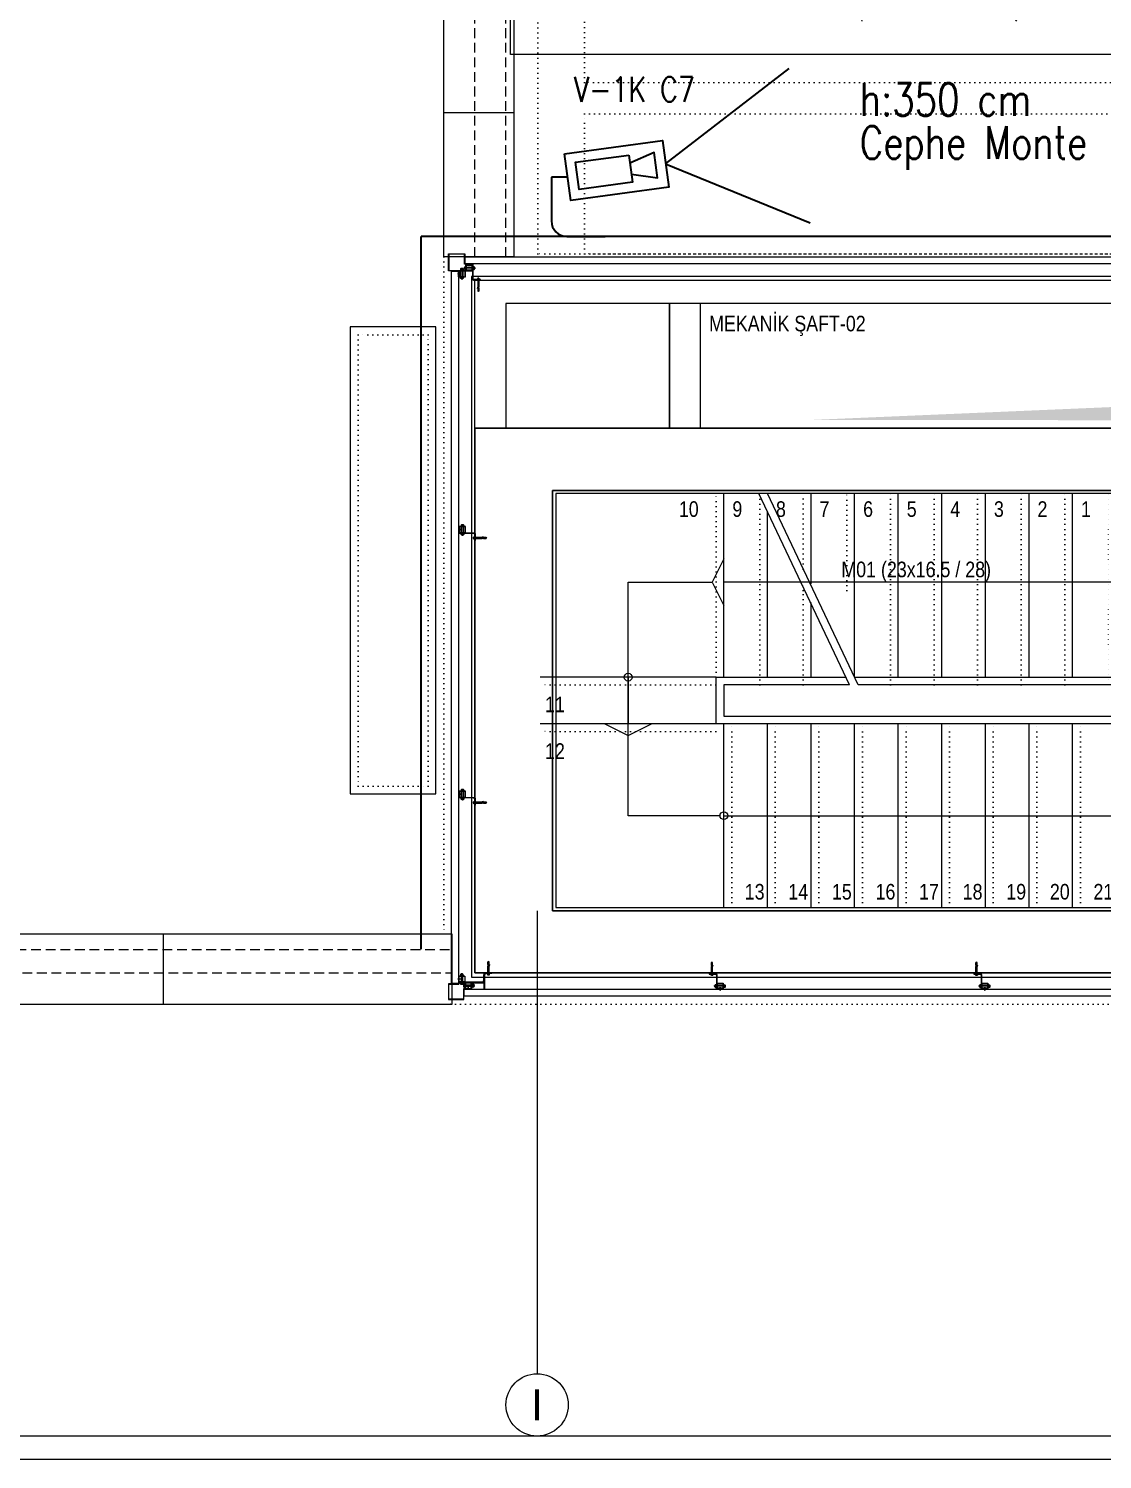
# Model space of a CAD drawing. Extents: x -1073 to 35213, y -1180 to 6950.
# Drawn here: x 30504 to 31194, y 0 to 919 of the extents above; entities that cross this region are included whole.
import ezdxf
from ezdxf.enums import TextEntityAlignment as Align
from ezdxf.xclip import XClip

# ---------------------------------------------------------------- set-up
doc = ezdxf.new("R2010")
doc.units = 0
doc.header["$LTSCALE"] = 25
doc.header["$XCLIPFRAME"] = 0
doc.linetypes.add('DOT2', pattern=[0.125, 0, -0.125])
doc.linetypes.add('HIDDEN', pattern=[0.375, 0.25, -0.125])
doc.layers.get('0').update_dxf_attribs({"color": 9, "lineweight": 9})
for name, color, linetype, lineweight in [('00', 9, 'Continuous', 9), ('01', 9, 'Continuous', 9), ('04', 9, 'Continuous', 9), ('06A', 9, 'Continuous', 9), ('06D', 9, 'Continuous', 9), ('09D', 9, 'Continuous', 9), ('10', 9, 'Continuous', 9), ('10A', 9, 'Continuous', 9), ('14', 9, 'Continuous', 9), ('19', 9, 'Continuous', 9), ('19D', 9, 'DOT2', 9), ('20', 9, 'DOT2', 9), ('21', 9, 'Continuous', 9), ('24', 9, 'Continuous', 9), ('33', 9, 'BATTING', 9), ('40A', 9, 'Continuous', 9), ('DATA TAVAN', 160, 'Continuous', 30), ('E-DAHİLİ KAMERA', 7, 'Continuous', 30), ('E-HARİCİ KAMERA', 7, 'Continuous', 30), ('E-YAZI', 7, 'Continuous', 30)]:
    doc.layers.add(name, color=color, linetype=linetype, lineweight=lineweight)
doc.styles.add('Arial', font='arial.ttf', dxfattribs={"height": 2.5})
doc.styles.add('E-YAZI', font='txttw.shx')
doc.styles.add('MuuM_TEXT-STANDART', font='ARIALN.TTF')
doc.linetypes.add('BATTING', pattern='A,0.0001,-0.1,[134,ltypeshp.shx,S=0.1,R=0,X=-0.1,Y=0],-0.2,[134,ltypeshp.shx,S=0.1,R=180,X=0.1,Y=0],-0.1', length=0.4001)

# ---------------------------------------------------------------- blocks, each defined once
blk = doc.blocks.new('VIDA')
for p, q in [((-18058.1, 6526.6), (-18059.2, 6526.6)), ((-18059.2, 6521.2), (-18059.2, 6526.6)), ((-18072, 6523.9), (-18071.9, 6524)), ((-18071.9, 6523.8), (-18072, 6523.9)), ((-18071.9, 6524), (-18070.1, 6524.7)), ((-18069.6, 6522.9), (-18071.9, 6523.8)), ((-18069.7, 6524.9), (-18070.6, 6523.2)), ((-18070.6, 6523.2), (-18070.1, 6524.7)), ((-18070.1, 6524.7), (-18069.9, 6525.1)), ((-18069.9, 6525.1), (-18070.1, 6524.1)), ((-18070.1, 6524.1), (-18070, 6524.3)), ((-18070, 6524.3), (-18069.8, 6525.1)), ((-18069.9, 6525.1), (-18069.8, 6525.1)), ((-18069.8, 6525.1), (-18069.7, 6524.9)), ((-18069.7, 6524.9), (-18069.3, 6525)), ((-18069.6, 6522.8), (-18069.1, 6525)), ((-18069.6, 6522.8), (-18069.6, 6522.9)), ((-18069.4, 6522.4), (-18069.6, 6522.8)), ((-18068.9, 6525.3), (-18069.4, 6522.4)), ((-18069.3, 6522.4), (-18069.4, 6522.4)), ((-18069.3, 6522.4), (-18068.9, 6525.3)), ((-18069.3, 6525), (-18069.1, 6525)), ((-18069.1, 6522.8), (-18069.3, 6522.4)), ((-18069.1, 6525), (-18068.9, 6525.3)), ((-18068.7, 6522.8), (-18069.1, 6522.8)), ((-18068.9, 6525.3), (-18068.9, 6525.3)), ((-18068.9, 6525.3), (-18068.7, 6525)), ((-18068.7, 6522.8), (-18068.2, 6525)), ((-18068.7, 6525), (-18068.2, 6525)), ((-18068.5, 6522.4), (-18068.7, 6522.8)), ((-18068, 6525.3), (-18068.5, 6522.4)), ((-18068.4, 6522.4), (-18068.5, 6522.4)), ((-18068.4, 6522.4), (-18067.9, 6525.3)), ((-18068.2, 6522.8), (-18068.4, 6522.4)), ((-18068.2, 6522.8), (-18068.4, 6522.4)), ((-18068.2, 6525), (-18068, 6525.3)), ((-18067.7, 6525), (-18068.2, 6522.8)), ((-18067.7, 6522.8), (-18068.2, 6522.8)), ((-18067.9, 6525.3), (-18068, 6525.3)), ((-18067.9, 6525.3), (-18067.7, 6525)), ((-18067.7, 6522.8), (-18067.2, 6525)), ((-18067.7, 6525), (-18067.2, 6525)), ((-18067.5, 6522.4), (-18067.7, 6522.8)), ((-18067, 6525.3), (-18067.5, 6522.4)), ((-18067.4, 6522.4), (-18067.5, 6522.4)), ((-18067.4, 6522.4), (-18066.9, 6525.3)), ((-18067.2, 6522.8), (-18067.4, 6522.4)), ((-18067.2, 6522.8), (-18067.4, 6522.4)), ((-18067.2, 6525), (-18067, 6525.3)), ((-18066.7, 6525), (-18067.2, 6522.8)), ((-18066.7, 6522.8), (-18067.2, 6522.8)), ((-18066.9, 6525.3), (-18067, 6525.3)), ((-18066.9, 6525.3), (-18066.7, 6525)), ((-18066.3, 6525), (-18066.7, 6525)), ((-18066.7, 6522.8), (-18066.3, 6525)), ((-18066.5, 6522.4), (-18066.7, 6522.8)), ((-18066.1, 6525.3), (-18066.5, 6522.4)), ((-18066.5, 6522.4), (-18066, 6525.3)), ((-18066.3, 6522.8), (-18066.5, 6522.4)), ((-18066.3, 6522.8), (-18066.5, 6522.4)), ((-18066.5, 6522.4), (-18066.5, 6522.4)), ((-18066.3, 6525), (-18066.1, 6525.3)), ((-18065.8, 6525), (-18066.3, 6522.8)), ((-18066.3, 6522.8), (-18065.8, 6522.8)), ((-18066, 6525.3), (-18066.1, 6525.3)), ((-18066, 6525.3), (-18065.8, 6525)), ((-18065.8, 6522.8), (-18065.3, 6525)), ((-18065.8, 6525), (-18065.3, 6525)), ((-18065.6, 6522.4), (-18065.8, 6522.8)), ((-18065.1, 6525.3), (-18065.6, 6522.4)), ((-18065.5, 6522.4), (-18065.6, 6522.4)), ((-18065.5, 6522.4), (-18065, 6525.3)), ((-18065.3, 6522.8), (-18065.5, 6522.4)), ((-18065.3, 6522.8), (-18065.5, 6522.4)), ((-18065.3, 6525), (-18065.1, 6525.3)), ((-18064.8, 6525), (-18065.3, 6522.8)), ((-18064.8, 6522.8), (-18065.3, 6522.8)), ((-18065.1, 6525.3), (-18065, 6525.3)), ((-18065, 6525.3), (-18064.8, 6525)), ((-18064.8, 6525), (-18064.3, 6525)), ((-18064.8, 6522.8), (-18064.3, 6525)), ((-18064.6, 6522.4), (-18064.8, 6522.8)), ((-18064.1, 6525.3), (-18064.6, 6522.4)), ((-18064.5, 6522.4), (-18064.6, 6522.4)), ((-18064.5, 6522.4), (-18064, 6525.3)), ((-18064.3, 6522.8), (-18064.5, 6522.4)), ((-18064.3, 6522.8), (-18064.5, 6522.4)), ((-18064.3, 6525), (-18064.1, 6525.3)), ((-18063.8, 6525), (-18064.3, 6522.8)), ((-18063.8, 6522.8), (-18064.3, 6522.8)), ((-18064, 6525.3), (-18064.1, 6525.3)), ((-18064, 6525.3), (-18063.8, 6525)), ((-18063.8, 6522.8), (-18062, 6525)), ((-18062, 6525), (-18063.8, 6525)), ((-18063.6, 6522.4), (-18063.8, 6522.8)), ((-18063.6, 6522.4), (-18061.7, 6525.3)), ((-18061.8, 6525.3), (-18063.6, 6522.4)), ((-18062, 6522.8), (-18063.6, 6522.4)), ((-18062, 6522.8), (-18063.6, 6522.4)), ((-18063.6, 6522.4), (-18063.6, 6522.4)), ((-18061.5, 6525), (-18063.4, 6522.8)), ((-18063.4, 6522.8), (-18061.5, 6522.8)), ((-18061.7, 6525.3), (-18063.2, 6525.3)), ((-18062.7, 6522.4), (-18061.5, 6522.8)), ((-18062.6, 6522.4), (-18062.1, 6525.3)), ((-18062.4, 6522.8), (-18062.6, 6522.4)), ((-18062.4, 6522.8), (-18062.6, 6522.4)), ((-18062.6, 6522.4), (-18061.3, 6522.4)), ((-18062.4, 6525), (-18062.2, 6525.3)), ((-18061.5, 6525), (-18062.4, 6525)), ((-18061.5, 6522.8), (-18062.4, 6525)), ((-18061.9, 6525), (-18062.4, 6522.8)), ((-18061.9, 6522.8), (-18062.4, 6522.8)), ((-18062.2, 6525.3), (-18062.1, 6525.3)), ((-18062.2, 6525.3), (-18061.3, 6522.4)), ((-18062.1, 6525.3), (-18061.9, 6525)), ((-18062, 6525), (-18061.8, 6525.3)), ((-18061.9, 6525), (-18061.4, 6525)), ((-18061.9, 6522.8), (-18061.4, 6525)), ((-18061.7, 6522.4), (-18061.9, 6522.8)), ((-18061.2, 6525.3), (-18061.7, 6522.4)), ((-18061.7, 6525.3), (-18061.5, 6525)), ((-18061.6, 6522.4), (-18061.7, 6522.4)), ((-18061.6, 6522.4), (-18061.2, 6525.3)), ((-18061.4, 6522.8), (-18061.6, 6522.4)), ((-18061.4, 6522.8), (-18061.6, 6522.4)), ((-18061.4, 6525), (-18061.2, 6525.3)), ((-18061, 6525), (-18061.4, 6522.8)), ((-18060.9, 6522.8), (-18061.4, 6522.8)), ((-18061.2, 6525.3), (-18061, 6525)), ((-18061.2, 6525.3), (-18061.2, 6525.3)), ((-18061, 6525), (-18060.5, 6525)), ((-18060.9, 6522.8), (-18060.5, 6525)), ((-18060.7, 6522.4), (-18060.9, 6522.8)), ((-18060.7, 6522.4), (-18060.2, 6525.3)), ((-18060.3, 6525.3), (-18060.7, 6522.4)), ((-18060.5, 6522.8), (-18060.7, 6522.4)), ((-18060.5, 6522.8), (-18060.7, 6522.4)), ((-18060.7, 6522.4), (-18060.7, 6522.4)), ((-18060.5, 6525), (-18060.3, 6525.3)), ((-18060, 6525), (-18060.5, 6522.8)), ((-18060.5, 6522.8), (-18060, 6522.8)), ((-18060.3, 6525.3), (-18060.2, 6525.3)), ((-18060.2, 6525.3), (-18060, 6525)), ((-18060, 6525), (-18059.5, 6525)), ((-18060, 6522.8), (-18059.5, 6525)), ((-18059.8, 6522.4), (-18060, 6522.8)), ((-18059.3, 6525.3), (-18059.8, 6522.4)), ((-18059.7, 6522.4), (-18059.8, 6522.4)), ((-18059.7, 6522.4), (-18059.2, 6525.3)), ((-18059.5, 6522.8), (-18059.7, 6522.4)), ((-18059.5, 6522.8), (-18059.7, 6522.4)), ((-18059.5, 6525), (-18059.3, 6525.3)), ((-18059.2, 6524), (-18059.5, 6522.8)), ((-18059.5, 6522.8), (-18059.2, 6522.8)), ((-18059.3, 6525.3), (-18059.2, 6525.3)), ((-18058.1, 6521.2), (-18059.2, 6521.2))]:
    blk.add_line(p, q)
for points in [[(-18068.7, 6525), (-18069.1, 6522.8)], [(-18057.2, 6524.3), (-18057.5, 6524), (-18057.5, 6523.8), (-18057.2, 6523.5)]]:
    blk.add_lwpolyline(points)
for centre, start, end in [((-18062.4, 6523.6), 7.50951, 35.24269), ((-18062.4, 6524.2), 324.75731, 352.49049)]:
    blk.add_arc(centre, 5.21, start, end)
blk = doc.blocks.new('krt-harpusta1')
for points in [[(16786.22, 292.5), (16786.22, 337.5), (14425.84, 337.5), (14425.84, 1327.5), (16786.19, 1327.5), (16786.19, 1372.5), (14380.84, 1372.5), (14380.84, 292.5), (16786.22, 292.5)], [(16600.84, 292.5), (16600.84, 337.5)]]:
    blk.add_lwpolyline(points)
at = {"layer": '06D', "linetype": 'HIDDEN'}
for points in [[(16786.19, 1352.5), (14400.84, 1352.5), (14400.84, 312.5), (16786.22, 312.5), (16786.22, 312.5)], [(16786.19, 1337.5), (14415.84, 1337.5), (14415.84, 327.5), (16786.22, 327.5)]]:
    blk.add_lwpolyline(points, dxfattribs=at)
at = {"layer": '10', "xscale": -0.1000000000058208, "yscale": 0.1000000000058208, "zscale": 0.1000000000021828, "rotation": 89.9725710339926}
blk.add_blockref('VIDA', (17448.09, -1504.24), dxfattribs=at)
blk = doc.blocks.new('0_arrowstairs')
blk.add_lwpolyline([(0, 0), (0, -30), (15, 0), (0, 30)], close=True)
blk = doc.blocks.new('*U118')
blk.add_lwpolyline([(0, 0), (0, 560)])
blk.add_circle((0, 0), 5)
at = {"rotation": 90}
blk.add_blockref('0_arrowstairs', (0, 560), dxfattribs=at)
blk = doc.blocks.new('*U544')
blk.add_lwpolyline([(0, 0), (0, 504)])
blk.add_circle((0, 0), 5)
at = {"rotation": 90}
blk.add_blockref('0_arrowstairs', (0, 504), dxfattribs=at)
blk = doc.blocks.new('*U540')
blk.add_lwpolyline([(0, 0), (0, 60)])
blk.add_circle((0, 0), 5)
at = {"rotation": 90}
blk.add_blockref('0_arrowstairs', (0, 60), dxfattribs=at)
blk = doc.blocks.new('MERDVN2.KAT')
at = {"layer": '19', "linetype": 'Continuous'}
for points in [[(16960.84, -297.5), (16960.84, -179.5)], [(17041.58, -302.5), (16983.25, -179.5)], [(17047.17, -302.5), (16988.84, -179.5)], [(17016.84, -237.5), (17016.84, -179.5)], [(17044.84, -297.5), (17044.84, -179.5)], [(17072.84, -297.5), (17072.84, -179.5)], [(17100.84, -297.5), (17100.84, -179.5)], [(17128.84, -297.5), (17128.84, -179.5)], [(17156.84, -297.5), (17156.84, -179.5)], [(17184.84, -297.5), (17184.84, -179.5)], [(17212.84, -297.5), (17212.84, -179.5)], [(16988.84, -297.5), (16988.84, -191.48)], [(17016.84, -297.5), (17016.84, -249.48)], [(16955.84, -297.5), (16842.84, -297.5)], [(17041.58, -302.5), (16960.84, -302.5), (16960.84, -322.5), (16960.84, -322.5), (17235.84, -322.5), (17235.84, -307.5), (17240.84, -307.5), (17240.84, -327.5), (17235.84, -327.5), (16955.84, -327.5), (16955.84, -327.5), (16955.84, -297.5), (17039.25, -297.5)], [(16955.84, -327.5), (16842.84, -327.5)], [(16960.84, -445.5), (16960.84, -327.5)], [(16988.84, -445.5), (16988.84, -327.5)], [(17016.84, -445.5), (17016.84, -327.5)], [(17044.84, -445.5), (17044.84, -327.5)], [(17072.84, -445.5), (17072.84, -327.5)], [(17100.84, -445.5), (17100.84, -327.5)], [(17128.84, -445.5), (17128.84, -327.5)], [(17156.84, -445.5), (17156.84, -327.5)], [(17184.84, -445.5), (17184.84, -327.5)], [(17212.84, -445.5), (17212.84, -327.5)], [(17240.84, -445.5), (17240.84, -327.5)]]:
    blk.add_lwpolyline(points, dxfattribs=at)
at = {"layer": '19'}
for points in [[(17047.17, -302.5), (16988.84, -179.5)], [(16958.34, -386.5), (16899.34, -386.5), (16899.34, -236.5), (16953.34, -236.5)], [(17044.84, -297.5), (17240.84, -297.5), (17240.84, -297.5), (17240.84, -302.5), (17240.84, -302.5), (17047.17, -302.5)]]:
    blk.add_lwpolyline(points, dxfattribs=at)
at = {"layer": '19D'}
for points in [[(16955.84, -297.5), (16955.84, -179.5)], [(16983.84, -302.5), (16983.84, -179.5)], [(17011.84, -228), (17011.84, -179.5)], [(17039.84, -241.83), (17039.84, -179.5)], [(17067.84, -302.5), (17067.84, -179.5)], [(17095.84, -302.5), (17095.84, -179.5)], [(17123.84, -302.5), (17123.84, -179.5)], [(17151.84, -302.5), (17151.84, -179.5)], [(17179.84, -302.5), (17179.84, -179.5)], [(17207.84, -302.5), (17207.84, -179.5)], [(17011.84, -241.83), (17011.84, -236.5)], [(17011.84, -302.5), (17011.84, -239.78)], [(16955.58, -302.49), (16842.84, -302.49)], [(16965.84, -445.5), (16965.84, -327.5)], [(16993.84, -445.5), (16993.84, -327.5)], [(17021.84, -445.5), (17021.84, -327.5)], [(17049.84, -445.5), (17049.84, -327.5)], [(17077.84, -445.5), (17077.84, -327.5)], [(17105.84, -445.5), (17105.84, -327.5)], [(17133.84, -445.5), (17133.84, -327.5)], [(17161.84, -445.5), (17161.84, -327.5)], [(17189.84, -445.5), (17189.84, -327.5)], [(17217.84, -445.5), (17217.84, -327.5)], [(17245.84, -445.5), (17245.84, -327.5)], [(16955.58, -332.49), (16842.84, -332.49)]]:
    blk.add_lwpolyline(points, dxfattribs=at)
at = {"layer": '19', "xscale": 0.5, "yscale": 0.5, "zscale": 0.5}
for name, p, rotation in [('*U544', (17212.84, -236.5), 90), ('*U540', (16899.34, -297.5), 180), ('*U118', (16960.84, -386.5), 270)]:
    blk.add_blockref(name, p, dxfattribs=dict(at, rotation=rotation))
at = {"layer": '21', "style": 'MuuM_TEXT-STANDART'}
for s, p in [('10', (16944.65, -184.5)), ('9', (16972.65, -184.5)), ('8', (17000.65, -184.5)), ('7', (17028.65, -184.5)), ('6', (17056.65, -184.5)), ('5', (17084.65, -184.5)), ('4', (17112.65, -184.5)), ('3', (17140.65, -184.5)), ('2', (17168.65, -184.5)), ('1', (17196.65, -184.5)), ('M01 (23x16.5 / 28)', (17132.43, -223.28)), ('11', (16858.69, -309.98)), ('12', (16858.69, -339.98)), ('13', (16986.98, -430.33)), ('14', (17014.98, -430.33)), ('15', (17042.98, -430.33)), ('16', (17070.98, -430.33)), ('17', (17098.98, -430.33)), ('18', (17126.98, -430.33)), ('19', (17154.98, -430.33)), ('20', (17182.98, -430.33)), ('21', (17210.98, -430.33)), ('22', (17238.98, -430.33)), ('23', (17266.98, -430.33))]:
    blk.add_text(s, height=10, dxfattribs=at).set_placement(p, align=Align.TOP_RIGHT)
blk = doc.blocks.new('p-araba-polo')
blk.add_line((1.2557, 0.8419), (1.8967, 1.7338))
at = {"extrusion": (0, 0, -1)}
blk.add_arc((-1.2557, 0.8419), 1.0984, 125.7081, 179.02404, dxfattribs=at)
blk = doc.blocks.new('0_aks')
at = {"linetype": 'Continuous'}
blk.add_circle((0, 0), 2, dxfattribs=at)
at = {"style": 'Arial'}
blk.add_attdef('AKS', text='', height=2, dxfattribs=at).set_placement((0, 0), align=Align.MIDDLE_CENTER)
blk = doc.blocks.new('p-aks_vw')
at = {"layer": '24', "ltscale": 2}
blk.add_lwpolyline([(2440, 40), (2440, -257.5)], dxfattribs=at)
at = {"layer": '24', "xscale": 10, "yscale": 10, "zscale": 10}
blk.add_blockref('0_aks', (2440, -277.5), dxfattribs=at).add_auto_attribs({'AKS': 'I'})
blk = doc.blocks.new('cxvxv')
for p, q in [((-21988.4, 8560.98, 0), (-21988.4, 8560.32, 0)), ((-21988.4, 8560.32, 0), (-21986.64, 8560.32, 0)), ((-21986.86, 8561.07, 0), (-21988.18, 8561.07, 0)), ((-21988.02, 8561.25, 0), (-21987.03, 8561.3, 0)), ((-21988.02, 8561.25, 0), (-21988, 8561.26, 0)), ((-21988, 8561.23, 0), (-21988.02, 8561.25, 0)), ((-21988.02, 8561.13, 0), (-21987.03, 8561.19, 0)), ((-21988.02, 8561.13, 0), (-21988, 8561.14, 0)), ((-21988, 8561.11, 0), (-21988.02, 8561.13, 0)), ((-21988.02, 8560.32, 0), (-21987.02, 8560.32, 0)), ((-21988.02, 8560.28, 0), (-21988.02, 8560.32, 0)), ((-21988.02, 8560.11, 0), (-21988.02, 8555.61, 0)), ((-21988, 8561.3, 0), (-21987.94, 8561.35, 0)), ((-21988, 8561.26, 0), (-21988, 8561.3, 0)), ((-21988, 8561.14, 0), (-21988, 8561.23, 0)), ((-21988, 8561.07, 0), (-21988, 8561.11, 0)), ((-21987.96, 8560.98, 0), (-21987.96, 8560.32, 0)), ((-21987.54, 8561.35, 0), (-21987.94, 8561.35, 0)), ((-21987.7, 8561.05, 0), (-21987.7, 8561.08, 0)), ((-21987.7, 8561.07, 0), (-21987.7, 8561.07, 0)), ((-21987.54, 8561.35, 0), (-21987.1, 8561.35, 0)), ((-21987.03, 8561.3, 0), (-21987.1, 8561.35, 0)), ((-21987.08, 8560.64, 0), (-21987.08, 8560.98, 0)), ((-21987.08, 8560.64, 0), (-21987.08, 8560.32, 0)), ((-21987.06, 8560.32, 0), (-21987.06, 8560.28, 0)), ((-21987.06, 8555.61, 0), (-21987.06, 8560.11, 0)), ((-21987.05, 8561.32, 0), (-21987.03, 8561.3, 0)), ((-21987.03, 8561.3, 0), (-21987.05, 8561.28, 0)), ((-21987.03, 8561.3, 0), (-21987.05, 8561.29, 0)), ((-21987.05, 8561.28, 0), (-21987.05, 8561.2, 0)), ((-21987.05, 8561.2, 0), (-21987.03, 8561.19, 0)), ((-21987.03, 8561.19, 0), (-21987.05, 8561.17, 0)), ((-21987.05, 8561.17, 0), (-21987.05, 8561.08, 0)), ((-21987.05, 8561.08, 0), (-21987.03, 8561.07, 0)), ((-21987.02, 8560.32, 0), (-21987.02, 8560.28, 0)), ((-21987.02, 8555.61, 0), (-21987.02, 8560.11, 0)), ((-21986.64, 8560.32, 0), (-21986.64, 8560.98, 0)), ((-21988.4, 8555.4, 0), (-21986.64, 8555.4, 0)), ((-21988.4, 8554.74, 0), (-21988.4, 8555.4, 0)), ((-21986.86, 8554.65, 0), (-21988.17, 8554.65, 0)), ((-21988.02, 8555.44, 0), (-21988.02, 8555.4, 0)), ((-21988.02, 8555.4, 0), (-21987.02, 8555.4, 0)), ((-21987.96, 8554.74, 0), (-21987.96, 8555.4, 0)), ((-21987.08, 8555.08, 0), (-21987.08, 8555.4, 0)), ((-21987.08, 8555.08, 0), (-21987.08, 8554.74, 0)), ((-21987.06, 8555.4, 0), (-21987.06, 8555.44, 0)), ((-21987.02, 8555.4, 0), (-21987.02, 8555.44, 0)), ((-21986.64, 8555.4, 0), (-21986.64, 8554.74, 0))]:
    blk.add_line(p, q)
at = {"elevation": 0}
for points in [[(-21986.3, 8560.11), (-21988.7, 8560.11), (-21988.7, 8560.28), (-21986.3, 8560.28)], [(-21986.3, 8555.61), (-21988.7, 8555.61), (-21988.7, 8555.44), (-21986.3, 8555.44)]]:
    blk.add_lwpolyline(points, close=True, dxfattribs=at)
for points in [[(-21987.98, 8560.28), (-21987.98, 8560.32)], [(-21987.98, 8560.11), (-21987.98, 8555.61)], [(-21987.98, 8555.44), (-21987.98, 8555.4)]]:
    blk.add_lwpolyline(points, dxfattribs=at)
for centre, radius, start, end in [((-21988.18, 8560.75, 0), 0.315, 45.8497, 134.1503), ((-21987.52, 8559.95, 0), 1.12, 66.87008, 113.12992), ((-21987.52, 8559.95, 0), 1.12, 66.87008, 113.12992), ((-21986.86, 8560.76, 0), 0.313, 45.44896, 134.55104), ((-21988.18, 8554.97, 0), 0.315, 225.8497, 314.1503), ((-21987.52, 8555.77, 0), 1.12, 246.87008, 293.12992), ((-21987.52, 8555.77, 0), 1.12, 246.87008, 293.12992), ((-21986.86, 8554.96, 0), 0.313, 225.44896, 314.55104)]:
    blk.add_arc(centre, radius, start, end)
blk = doc.blocks.new('çelik dübel')
at = {"ltscale": 7}
for p, q in [((-87.2, -2), (-85, 2)), ((-85, -6), (-85, 2)), ((-68, 2), (-85, 2)), ((-75, -6), (-75, 2)), ((-70, -6), (-70, 2)), ((-68, 3), (-58, 2)), ((-68, -7), (-68, 3)), ((-58, -6), (-58, 2)), ((-8.5, 2), (-58, 2)), ((-53, 1.5), (-58, 1.5)), ((-53, -6), (-53, 2)), ((-25, -6), (-25, 2)), ((-25, -6), (-23.9, 2)), ((-23, -6), (-21.9, 2)), ((-21, -6), (-19.9, 2)), ((-19, -6), (-17.9, 2)), ((-17, -6), (-15.9, 2)), ((-85, -6), (-87.2, -2)), ((-68, -6), (-85, -6)), ((-68, -7), (-58, -6)), ((-53, -5.5), (-58, -5.5)), ((-8.5, -6), (-58, -6))]:
    blk.add_line(p, q, dxfattribs=at)
for p, q in [((-15, -6), (-13.9, 2)), ((-13, -6), (-11.9, 2)), ((-11, -6), (-10, 1.1)), ((-10, -9), (-10, 5)), ((-9, 5), (-10, 5)), ((-10, 3), (-10, 5)), ((-9, -9), (-9, 5)), ((-8.5, 2), (-8.5, 3)), ((-8.5, -4), (-8.5, 0)), ((-5, 4), (-7.5, 4)), ((-5, 1), (-7.5, 1)), ((-4, 2), (-4, 3)), ((-1, 2), (-4, 2)), ((-4, -4), (-4, 0)), ((-3, -6), (-1.9, 2)), ((-1, -6), (0, 1.1)), ((0, -5), (0, 1)), ((-10, -7), (-10, -9.1)), ((-9, -9), (-10, -9)), ((-8.5, -6), (-8.5, -7)), ((-5, -5), (-7.5, -5)), ((-5, -8), (-7.5, -8)), ((-4, -6), (-4, -7)), ((-1, -6), (-4, -6))]:
    blk.add_line(p, q)
for points in [[(-68, 0.6), (-67.4, 0.4), (-67, 0.1), (-66.6, -0.3), (-66.2, -0.8), (-65.9, -1.3), (-65.7, -1.9), (-65.4, -2.3), (-65.2, -2.8), (-65, -3.1), (-64.8, -3.3), (-64.6, -3.5), (-64.4, -3.6), (-64.2, -3.5), (-63.9, -3.5), (-63.7, -3.3), (-63.5, -3.1), (-63.2, -2.9), (-62.9, -2.6), (-62.7, -2.3), (-62.4, -2), (-62.1, -1.7), (-61.9, -1.4), (-61.6, -1.1), (-61.4, -0.9), (-61.2, -0.7), (-61, -0.6), (-60.8, -0.5), (-60.6, -0.5), (-60.4, -0.5), (-60.3, -0.7), (-60.1, -0.9), (-59.9, -1.1), (-59.8, -1.5), (-59.6, -1.9), (-59.4, -2.3), (-59.2, -2.7), (-58.9, -3), (-58.7, -3.3), (-58.4, -3.5), (-58, -3.5)], [(-68, -0.5), (-68, -0.5), (-67.9, -0.5), (-67.9, -0.5), (-67.8, -0.5), (-67.8, -0.6), (-67.7, -0.6), (-67.7, -0.6), (-67.6, -0.7), (-67.6, -0.7), (-67.6, -0.8), (-67.5, -0.8), (-67.5, -0.8), (-67.5, -0.9), (-67.4, -0.9), (-67.4, -0.9), (-67.3, -1), (-67.3, -1), (-67.3, -1.1), (-67.2, -1.1), (-67.2, -1.2), (-67.2, -1.2), (-67.1, -1.3), (-67.1, -1.3), (-67.1, -1.4), (-67, -1.4), (-67, -1.5), (-67, -1.5), (-66.9, -1.6), (-66.9, -1.6), (-66.9, -1.7), (-66.9, -1.7), (-66.8, -1.8), (-66.8, -1.9), (-66.8, -1.9), (-66.7, -2), (-66.7, -2), (-66.7, -2.1), (-66.6, -2.2), (-66.6, -2.2), (-66.6, -2.3), (-66.6, -2.3), (-66.5, -2.4), (-66.5, -2.5), (-66.5, -2.5), (-66.4, -2.6), (-66.4, -2.7), (-66.4, -2.7), (-66.3, -2.8), (-66.3, -2.8), (-66.3, -2.9), (-66.3, -3), (-66.2, -3), (-66.2, -3.1), (-66.2, -3.1), (-66.1, -3.2), (-66.1, -3.2), (-66.1, -3.3), (-66, -3.4), (-66, -3.4), (-66, -3.5), (-65.9, -3.5), (-65.9, -3.6), (-65.9, -3.6), (-65.8, -3.7), (-65.8, -3.7), (-65.7, -3.8), (-65.7, -3.8), (-65.7, -3.9), (-65.6, -3.9), (-65.6, -4), (-65.5, -4), (-65.5, -4.1), (-65.4, -4.1), (-65.4, -4.1), (-65.3, -4.2), (-65.3, -4.2), (-65.2, -4.3), (-65.2, -4.3), (-65.1, -4.3), (-65, -4.4), (-65, -4.4), (-64.9, -4.4), (-64.9, -4.4), (-64.8, -4.5), (-64.7, -4.5), (-64.7, -4.5), (-64.6, -4.5), (-64.5, -4.5), (-64.5, -4.5), (-64.4, -4.5), (-64.3, -4.5), (-64.3, -4.5), (-64.2, -4.5), (-64.1, -4.5), (-64.1, -4.5), (-64, -4.5), (-64, -4.5), (-63.9, -4.5), (-63.8, -4.5), (-63.8, -4.5), (-63.7, -4.4), (-63.7, -4.4), (-63.6, -4.4), (-63.6, -4.4), (-63.5, -4.4), (-63.4, -4.3), (-63.4, -4.3), (-63.3, -4.3), (-63.3, -4.3), (-63.3, -4.2), (-63.2, -4.2), (-63.2, -4.2), (-63.1, -4.1), (-63.1, -4.1), (-63, -4.1), (-63, -4), (-62.9, -4), (-62.9, -4), (-62.9, -3.9), (-62.8, -3.9), (-62.8, -3.9), (-62.7, -3.8), (-62.7, -3.8), (-62.7, -3.8), (-62.6, -3.7), (-62.6, -3.7), (-62.5, -3.6), (-62.5, -3.6), (-62.5, -3.6), (-62.4, -3.5), (-62.4, -3.5), (-62.4, -3.5), (-62.3, -3.4), (-62.3, -3.4), (-62.2, -3.3), (-62.2, -3.3), (-62.2, -3.3), (-62.1, -3.2), (-62.1, -3.2), (-62.1, -3.1), (-62, -3.1), (-62, -3.1), (-62, -3), (-61.9, -3), (-61.9, -2.9), (-61.9, -2.9), (-61.8, -2.9), (-61.8, -2.8), (-61.7, -2.8), (-61.7, -2.7), (-61.7, -2.7), (-61.6, -2.6), (-61.6, -2.6), (-61.6, -2.6), (-61.5, -2.5), (-61.5, -2.5), (-61.5, -2.5), (-61.4, -2.4), (-61.4, -2.4), (-61.4, -2.3), (-61.3, -2.3), (-61.3, -2.3), (-61.3, -2.2), (-61.3, -2.2), (-61.2, -2.2), (-61.2, -2.1), (-61.2, -2.1), (-61.1, -2), (-61.1, -2), (-61.1, -2), (-61, -1.9), (-61, -1.9), (-61, -1.9), (-61, -1.9), (-60.9, -1.8), (-60.9, -1.8), (-60.9, -1.8), (-60.9, -1.8), (-60.9, -1.8), (-60.9, -1.7), (-60.8, -1.7), (-60.8, -1.7), (-60.8, -1.7), (-60.8, -1.7), (-60.8, -1.7), (-60.8, -1.8), (-60.7, -1.8), (-60.7, -1.8), (-60.7, -1.8), (-60.7, -1.9), (-60.7, -1.9), (-60.7, -1.9), (-60.6, -2), (-60.6, -2), (-60.6, -2.1), (-60.6, -2.1), (-60.6, -2.1), (-60.5, -2.2), (-60.5, -2.2), (-60.5, -2.3), (-60.5, -2.3), (-60.4, -2.4), (-60.4, -2.5), (-60.4, -2.5), (-60.4, -2.6), (-60.3, -2.6), (-60.3, -2.7), (-60.3, -2.7), (-60.3, -2.8), (-60.2, -2.8), (-60.2, -2.9), (-60.2, -3), (-60.1, -3), (-60.1, -3.1), (-60.1, -3.1), (-60, -3.2), (-60, -3.2), (-59.9, -3.3), (-59.9, -3.4), (-59.9, -3.4), (-59.8, -3.5), (-59.8, -3.5), (-59.7, -3.6), (-59.7, -3.6), (-59.6, -3.7), (-59.6, -3.8), (-59.5, -3.8), (-59.5, -3.9), (-59.4, -3.9), (-59.3, -4), (-59.3, -4), (-59.2, -4.1), (-59.1, -4.2), (-59, -4.2), (-58.9, -4.3), (-58.8, -4.3), (-58.6, -4.4), (-58.4, -4.4), (-58.2, -4.5), (-58, -4.5)]]:
    blk.add_lwpolyline(points)
for centre, start, end in [((-7.5, 3), 90, 180), ((-7.5, 2), 180, 270), ((-7.5, 0), 90, 180), ((-5, 3), 0, 90), ((-5, 2), 270, 0), ((-5, 0), 0, 90), ((-1, 1), 0, 90), ((-7.5, -4), 180, 270), ((-7.5, -6), 90, 180), ((-7.5, -7), 180, 270), ((-5, -4), 270, 0), ((-5, -6), 0, 90), ((-5, -7), 270, 0), ((-1, -5), 270, 0)]:
    blk.add_arc(centre, 1, start, end)
blk = doc.blocks.new('kjdol')
at = {"ltscale": 10, "elevation": -278.89}
blk.add_lwpolyline([(77394.12, 60089.89), (77403.28, 60089.89, 0.460237), (77404.18, 60090.79), (77404.18, 60094.89), (77403.78, 60094.89), (77403.78, 60091.29, -0.414214), (77402.78, 60090.29), (77394.12, 60090.29)], format="xyb", close=True, dxfattribs=at)
at = {"elevation": -249.79}
for points in [[(77397.97, 60089.9), (77397.97, 60085.9), (77393.97, 60085.9), (77393.97, 60089.9)], [(77397.77, 60089.7), (77397.77, 60086.1), (77394.17, 60086.1), (77394.17, 60089.7)]]:
    blk.add_lwpolyline(points, close=True, dxfattribs=at)
at = {"xscale": 0.1000000000058208, "yscale": 0.1000000000058208, "zscale": 0.1000000000058208, "rotation": 180}
blk.add_blockref('VIDA', (75587.75, 60740.29, -249.79), dxfattribs=at)
blk.add_blockref('cxvxv', (99383.5, 51530.11, -249.79))
at = {"extrusion": (0, 0, -1), "xscale": 0.1000000000058208, "yscale": 0.1000000000058208, "zscale": -0.0999999999999091}
blk.add_blockref('çelik dübel', (-77402.74, 60093.36, 459.25), dxfattribs=at)
blk = doc.blocks.new('p-harpuşta')
at = {"layer": '06D'}
blk.add_lwpolyline([(-55, 0), (0, 0), (0, 300), (-55, 300)], close=True, dxfattribs=at)
at = {"layer": '20'}
blk.add_lwpolyline([(-50, 5), (-5, 5), (-5, 295), (-50, 295)], close=True, dxfattribs=at)
blk = doc.blocks.new('catikatirevizepergole-krt')
for points in [[(0, 0), (-830, 0), (-830, 1638), (0, 1638)], [(-30, 180), (-30, 110), (-800, 110), (-800, 180)], [(-30, 90), (-30, 0), (-800, 0), (-800, 90)]]:
    blk.add_lwpolyline(points, close=True)
blk = doc.blocks.new('100_HARİCİ KAMERA')
at = {"layer": 'E-DAHİLİ KAMERA', "color": 4}
for q in [(18.8, 6.26), (18.8, -6.26)]:
    blk.add_line((7.95, 0), q, dxfattribs=at)
at = {"layer": 'E-HARİCİ KAMERA', "color": 4}
for points in [[(0, -1.9), (7.95, -1.9), (7.95, 1.9), (0, 1.9)], [(5.11, -1.1), (5.11, 1.1), (0.8, 1.1), (0.8, -1.1)]]:
    blk.add_lwpolyline(points, close=True, dxfattribs=at)
blk.add_lwpolyline([(5.11, 0.44), (7.15, 1.02), (7.15, -1.02), (5.11, -0.44)], dxfattribs=at)

msp = doc.modelspace()

# ---------------------------------------------------------------- linework, layer by layer
at = {"layer": '00'}
for points in [[(31390.84, 742.5), (31390.84, 662.5), (31375.84, 662.5), (31375.84, 742.5), (30810.84, 742.5), (30810.84, 662.5), (30790.84, 662.5), (30790.84, 757.5), (31476.13, 757.5), (31476.13, 742.5)], [(30915.84, 662.5), (30935.84, 662.5), (30935.84, 742.5), (30915.84, 742.5)]]:
    msp.add_lwpolyline(points, close=True, dxfattribs=at)
for points in [[(30915.84, 662.5), (30915.84, 742.5)], [(30935.84, 662.5), (30935.84, 742.5)]]:
    msp.add_lwpolyline(points, dxfattribs=at)
at = {"layer": '01'}
for points in [[(31390.84, 312.5), (30790.84, 312.5), (30790.84, 662.5), (31390.84, 662.5), (31390.84, 622.5), (30840.84, 622.5), (30840.84, 352.5), (31390.84, 352.5)], [(31390.84, 662.5), (30790.84, 662.5), (30790.84, 312.5), (31390.84, 312.5), (31390.84, 352.5), (30840.84, 352.5), (30840.84, 622.5), (31390.84, 622.5)]]:
    msp.add_lwpolyline(points, close=True, dxfattribs=at)
at = {"layer": '06A'}
for points in [[(30770.84, 2395.5), (30770.84, 2395.5), (30815.84, 2395.5), (30815.84, 772.5), (30770.84, 772.5), (30770.84, 2395.5)], [(30815.84, 865), (30770.84, 865)]]:
    msp.add_lwpolyline(points, dxfattribs=at)
at = {"layer": '06D', "linetype": 'HIDDEN'}
for points in [[(30790.84, 772.5), (30790.84, 2395.5)], [(30810.84, 772.5), (30810.84, 2395.5)]]:
    msp.add_lwpolyline(points, dxfattribs=at)
at = {"layer": '06D'}
msp.add_lwpolyline([(31313.84, 1152.5), (31313.84, 902.5), (30813.84, 902.5), (30813.84, 1152.5)], close=True, dxfattribs=at)
at = {"layer": '09D'}
msp.add_solid([(31365.84, 725.95), (31365.84, 667.5), (31350.84, 682.5), (31005.84, 667.71)], dxfattribs=at)
at = {"layer": '10'}
for points in [[(30784.83, 759.6), (30784.84, 763.6), (30780.84, 763.6), (30780.83, 759.6)], [(30784.57, 759.8), (30784.57, 763.4), (30780.97, 763.4), (30780.97, 759.8)], [(30789.1, 763.41), (30785.1, 763.4), (30785.1, 767.4), (30789.1, 767.41)], [(30789.01, 763.61), (30785.41, 763.61), (30785.4, 767.21), (30789, 767.21)], [(30784.34, 310.4), (30784.34, 306.8), (30780.74, 306.8), (30780.74, 310.4)], [(30788.75, 306.2), (30784.75, 306.2), (30784.75, 302.2), (30788.75, 302.2)], [(30788.55, 306), (30784.95, 306), (30784.94, 302.4), (30788.54, 302.4)]]:
    msp.add_lwpolyline(points, close=True, dxfattribs=at)
for points in [[(30789.39, 768), (30789.39, 758.4, 0.460237), (30790.29, 757.5), (30794.39, 757.5), (30794.39, 757.9), (30790.79, 757.9, -0.414214), (30789.79, 758.9), (30789.79, 768)], [(30780.54, 306.2), (30795.84, 306.2, 0.460237), (30796.74, 307.1), (30796.74, 311.2), (30796.34, 311.2), (30796.34, 307.6, -0.414214), (30795.34, 306.6), (30780.54, 306.6)], [(30796.74, 302), (30796.74, 311.6, -0.460237), (30797.64, 312.5), (30801.74, 312.5), (30801.74, 312.1), (30798.14, 312.1, 0.414214), (30797.14, 311.1), (30797.14, 302)]]:
    msp.add_lwpolyline(points, format="xyb", close=True, dxfattribs=at)
at = {"layer": '10A'}
for points in [[(30774.04, 763.7), (30780.54, 763.7), (30780.54, 759.6), (30780.34, 759.6), (30780.34, 763.5), (30773.84, 763.5), (30773.84, 774.5), (30784.49, 774.5), (30784.49, 768), (30789.39, 768), (30789.39, 767.8), (30784.29, 767.8), (30784.29, 774.3), (30774.04, 774.3), (30774.04, 763.7)], [(31469.33, 768), (30784.74, 768), (30784.74, 772.5), (31473.13, 772.5), (31473.13, 768)], [(30775.84, 305.75), (30775.84, 763.25), (30780.34, 763.25), (30780.34, 305.75), (30775.84, 305.75)], [(30774.04, 305.3), (30780.54, 305.3), (30780.54, 310.6), (30780.34, 310.6), (30780.34, 305.5), (30773.84, 305.5), (30773.84, 295.5), (30783.84, 295.5), (30783.84, 302), (30788.75, 302), (30788.75, 302.2), (30783.64, 302.2), (30783.64, 295.7), (30774.04, 295.7), (30774.04, 305.3)], [(31676.94, 297.5), (30784.09, 297.5), (30784.09, 302), (31676.94, 302), (31676.94, 297.5)]]:
    msp.add_lwpolyline(points, dxfattribs=at)
at = {"layer": '14'}
msp.add_lwpolyline([(31478.13, 744.5), (31478.13, 740.5), (31392.84, 740.5), (31392.84, 480.5), (31373.84, 480.5), (31373.84, 620.5), (31373.84, 620.5), (31373.84, 620.5), (30842.84, 620.5), (30842.84, 354.5), (31373.84, 354.5), (31373.84, 354.5), (31373.84, 354.5), (31373.84, 374.5), (31392.84, 374.5), (31392.84, 334.5), (31588.84, 334.5), (31588.84, 394.5), (31648.9, 394.5), (31648.84, 740.5), (31584.13, 740.5), (31584.13, 744.5)], dxfattribs=at)
at = {"layer": '20'}
for points in [[(30770.84, 772.5), (30770.84, 337.5)], [(31687.84, 292.5), (30774.04, 292.5)]]:
    msp.add_lwpolyline(points, dxfattribs=at)
at = {"layer": '33', "ltscale": 0.2}
msp.add_lwpolyline([(31477.63, 760), (30788.64, 760), (30788.64, 309.78), (31673.34, 309.78), (31673.34, 760), (31586.13, 760)], dxfattribs=at)
at = {"layer": '40A'}
for points in [[(34975, 0), (27980, 0), (27980, 4205), (34975, 4205)], [(28060, 4190), (34435.06, 4190), (34435.06, 15), (28060, 15)]]:
    msp.add_lwpolyline(points, close=True, dxfattribs=at)
at = {"layer": 'DATA TAVAN'}
for p, q in [((30850.4, 823.73), (30840.04, 823.73)), ((30840.04, 823.73), (30840.04, 795.59)), ((31495.88, 785.59), (30756.36, 785.59)), ((30756.36, 327.83), (30756.36, 785.59)), ((30850.04, 785.59), (30874.47, 785.59))]:
    msp.add_line(p, q, dxfattribs=at)
msp.add_arc((30850.04, 795.59), 10, 180, 270, dxfattribs=at)

# ---------------------------------------------------------------- block references
msp.add_blockref('MERDVN2.KAT', (13990, 800))
at = {"layer": '04'}
ref = msp.add_blockref('p-araba-polo', (31274.08, 1022.31), dxfattribs=dict(at, xscale=100, yscale=100, zscale=100, rotation=180))
XClip(ref).set_block_clipping_path([(-0.0924763951, -0.9835002962), (4.0650970395, 0.9845199444)])
at = {"layer": '06D'}
for name, p in [('krt-harpusta1', (13990, 0)), ('p-harpuşta', (30765.84, 427.5))]:
    msp.add_blockref(name, p, dxfattribs=at)
at = {"layer": '10', "xscale": -1}
for name, p, rotation in [('cxvxv', (52774.16, 9309.18, 0), 179.9725710339792), ('kjdol', (-46613.04, 60685.2, 249.79), 180), ('kjdol', (-46613.04, 60515.2, 249.79), 180), ('cxvxv', (22239.56, 22295.95, 0), 269.9725710339925)]:
    msp.add_blockref(name, p, dxfattribs=dict(at, rotation=rotation))
at = {"layer": '10'}
for name, p, rotation in [('cxvxv', (22240.02, -21226.35, 0), 270.0274289660073), ('kjdol', (91036.34, -77091.97, 249.79), 90), ('kjdol', (91206.34, -77091.97, 249.79), 90)]:
    msp.add_blockref(name, p, dxfattribs=dict(at, rotation=rotation))
at = {"layer": '10', "yscale": 0.1000000000058208}
for p, xscale, zscale, rotation in [((31438.62, 2574.24), 0.1000000000058208, 0.1000000000058208, 90.02742896600735), ((28974.1, 110.08), -0.1000000000058208, 0.1000000000021828, 359.9725710339794), ((28974.42, 960.99), 0.1000000000058208, 0.1000000000058208, 180), ((31438.09, -1504.23), -0.1000000000058208, 0.1000000000021828, 89.97257103399262)]:
    msp.add_blockref('VIDA', p, dxfattribs=dict(at, xscale=xscale, zscale=zscale, rotation=rotation))
at = {"layer": '10', "extrusion": (0, 0, -1), "yscale": 0.1000000000058208, "rotation": 270}
for p, xscale, zscale in [((-30792.9, 758.93, 312.47), -0.1000000000058208, -0.1000000000058208), ((-30799.47, 311.1), 0.1000000000058208, -0.0999999999999091)]:
    msp.add_blockref('çelik dübel', p, dxfattribs=dict(at, xscale=xscale, zscale=zscale))
at = {"layer": '10'}
msp.add_blockref('cxvxv', (52770.07, -8249.41, 0), dxfattribs=at)
at = {"layer": '20'}
msp.add_blockref('catikatirevizepergole-krt', (31661.35, 774.5), dxfattribs=at)
at = {"layer": '24'}
msp.add_blockref('p-aks_vw', (28390.84, 312.5), dxfattribs=at)
at = {"layer": 'E-HARİCİ KAMERA', "xscale": -7.999999999999997, "yscale": 8.000000000000002, "zscale": 8.000000000000002, "rotation": 187.7433242188781}
msp.add_blockref('100_HARİCİ KAMERA', (30850.4, 823.73), dxfattribs=at)

# ---------------------------------------------------------------- texts
at = {"layer": '21', "style": 'MuuM_TEXT-STANDART'}
msp.add_text('MEKANİK ŞAFT-02', height=10, dxfattribs=at).set_placement((30941.35, 724.69))
at = {"layer": 'E-YAZI', "color": 6, "style": 'E-YAZI', "width": 0.8}
msp.add_text('V-1K C7', height=16, dxfattribs=at).set_placement((30854.45, 872.18))
at = {"layer": 'E-YAZI', "color": 30, "style": 'E-YAZI', "width": 0.8}
for s, p in [('h:350 cm', (31038.13, 863.13)), ('Cephe Monte', (31038.13, 835.41))]:
    msp.add_text(s, height=21, dxfattribs=at).set_placement(p)

doc.saveas('drawing.dxf')
